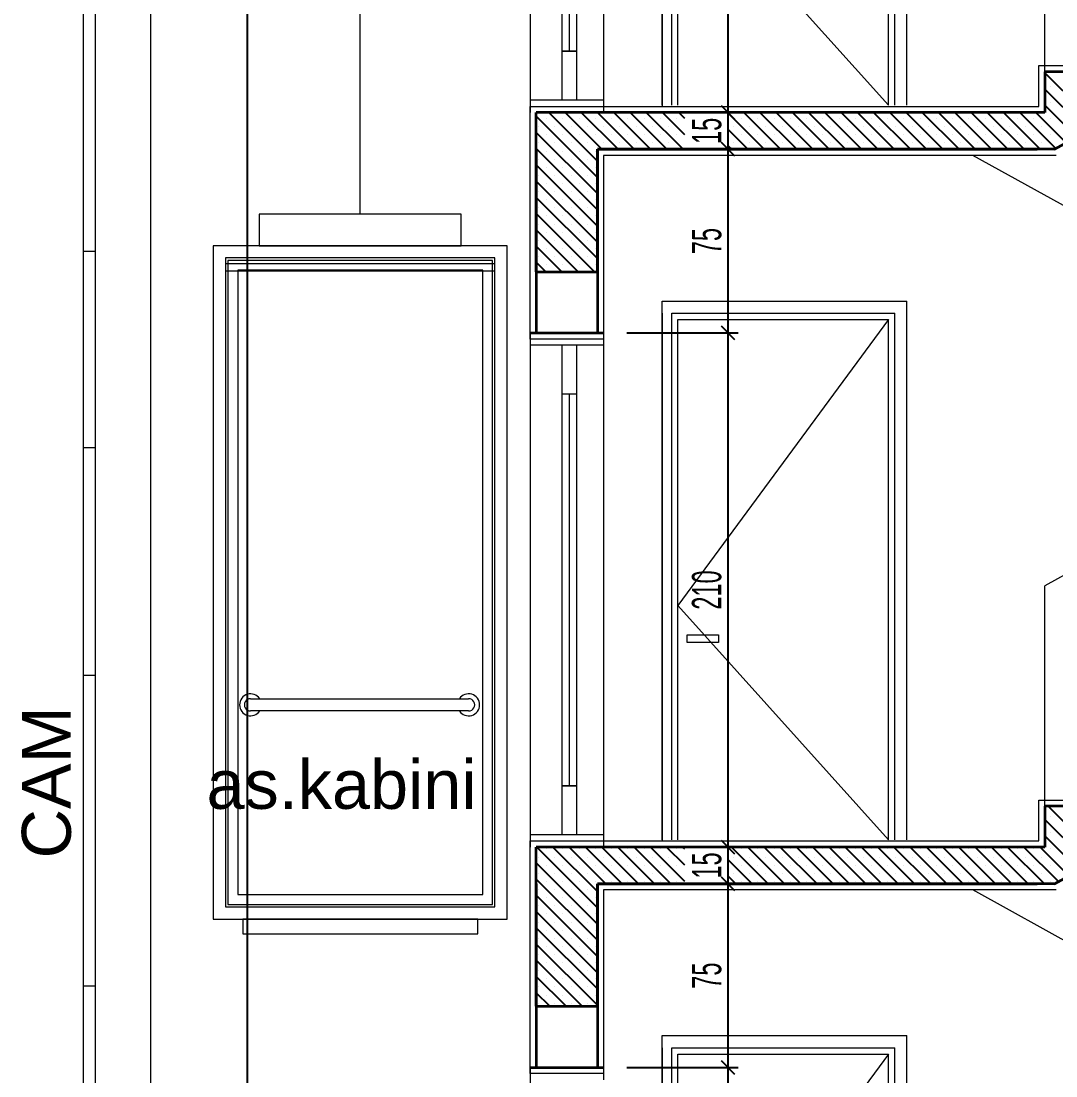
# Model space of a CAD drawing. Header units: inches. Extents: x -7543 to -822, y 102837 to 190349.
# Drawn here: x -828.8726 to -828.7881, y 102837.2252 to 102837.3114 of the extents above; entities that cross this region are included whole.
import ezdxf

# ---------------------------------------------------------------- set-up
doc = ezdxf.new("R2010")
doc.units = ezdxf.units.IN
doc.header["$MEASUREMENT"] = 0
doc.linetypes.add('ACAD_ISO03W100', pattern=[30, 12, -18])
doc.layers.get('0').update_dxf_attribs({"lineweight": 25})
for name, color, linetype, lineweight, true_color in [('BALKON', 7, 'Continuous', 20, 0xffaaa9), ('DUVAR', 7, 'Continuous', 35, 0xfc4642), ('KAPI', 7, 'Continuous', 18, 0xffb360), ('PENCERE', 7, 'Continuous', 18, 0xffb360)]:
    doc.layers.add(name, color=color, linetype=linetype, lineweight=lineweight, true_color=true_color)
for name, color, linetype, lineweight in [('ICOL', 55, 'Continuous', 25), ('İZ DÜŞÜM', 253, 'Continuous', 20), ('SIVA', 150, 'Continuous', 15), ('TARAMA', 8, 'Continuous', 25), ('YAZI', 7, 'Continuous', 25)]:
    doc.layers.add(name, color=color, linetype=linetype, lineweight=lineweight)
doc.styles.add('OLCU', font='tromand.shx', dxfattribs={"width": 0.6, "height": 12})
doc.styles.add('TURKCE', font='arial.ttf')

# ---------------------------------------------------------------- blocks, each defined once
blk = doc.blocks.new('_Oblique')
at = {"color": 0, "linetype": 'ByBlock', "lineweight": -2}
blk.add_line((-0.5, -0.5), (0.5, 0.5), dxfattribs=at)

msp = doc.modelspace()

# ---------------------------------------------------------------- linework, layer by layer
at = {"layer": 'BALKON'}
for p, q in [((-828.8448859163409, 102837.2955761198, -9.373211704063586e-08), (-828.8448818205266, 102837.3908521679, 3.14968266813423e-09)), ((-828.7889838036645, 102837.3072167315), (-828.7889838036645, 102837.3252167315)), ((-828.7889838036645, 102837.3038847315), (-828.7889838036645, 102837.3207408805)), ((-828.7602583111685, 102837.281168955), (-828.7948605497651, 102837.3003847315)), ((-828.7602583111685, 102837.281168955), (-828.7948605497651, 102837.3003847315)), ((-828.8366356920206, 102837.2955761198, -9.373211704063586e-08), (-828.8531361406613, 102837.2955761198, -9.373211704063586e-08)), ((-828.8531361406613, 102837.2955761198, -9.373211704063586e-08), (-828.8531361406613, 102837.2930052654, -9.373211704063586e-08)), ((-828.8366356920206, 102837.2930052654, -9.373211704063586e-08), (-828.8366356920206, 102837.2955761198, -9.373211704063586e-08)), ((-828.832885916341, 102837.2930052654, -9.373211704063586e-08), (-828.856885916341, 102837.2930052654, -9.373211704063586e-08)), ((-828.856885916341, 102837.2930052654, -9.373211704063586e-08), (-828.856885916341, 102837.2380052653, -9.373211704063586e-08)), ((-828.8531361406613, 102837.2930052654, -9.373211704063586e-08), (-828.8366356920206, 102837.2930052654, -9.373211704063586e-08)), ((-828.832885916341, 102837.2380052653, -9.373211704063586e-08), (-828.832885916341, 102837.2930052654, -9.373211704063586e-08)), ((-828.8338859163409, 102837.2920052653, -9.373211704063586e-08), (-828.855885916341, 102837.2920052653, -9.373211704063586e-08)), ((-828.855885916341, 102837.2920052653, -9.373211704063586e-08), (-828.855885916341, 102837.2390052653, -9.373211704063586e-08)), ((-828.8338859163409, 102837.2390052653, -9.373211704063586e-08), (-828.8338859163409, 102837.2920052653, -9.373211704063586e-08)), ((-828.7409838036644, 102837.2918727315), (-828.7889838036645, 102837.2652167315)), ((-828.8338859163409, 102837.291530261, -9.373211704063586e-08), (-828.855885916341, 102837.291530261, -9.373211704063586e-08)), ((-828.855885916341, 102837.291530261, -9.373211704063586e-08), (-828.855885916341, 102837.2909665184, -9.373211704063586e-08)), ((-828.834085916341, 102837.2918052654, -9.373211704063586e-08), (-828.855685916341, 102837.2918052654, -9.373211704063586e-08)), ((-828.855685916341, 102837.2918052654, -9.373211704063586e-08), (-828.855685916341, 102837.2392052653, -9.373211704063586e-08)), ((-828.834885916341, 102837.2910052653, -9.373211704063586e-08), (-828.854885916341, 102837.2910052653, -9.373211704063586e-08)), ((-828.854885916341, 102837.2910052653, -9.373211704063586e-08), (-828.854885916341, 102837.2400052653, -9.373211704063586e-08)), ((-828.834885916341, 102837.2400052653, -9.373211704063586e-08), (-828.834885916341, 102837.2910052653, -9.373211704063586e-08)), ((-828.834085916341, 102837.2392052653, -9.373211704063586e-08), (-828.834085916341, 102837.2918052654, -9.373211704063586e-08)), ((-828.8338859163409, 102837.2909665184, -9.373211704063586e-08), (-828.8338859163409, 102837.291530261, -9.373211704063586e-08)), ((-828.855885916341, 102837.2909665184, -9.373211704063586e-08), (-828.8338859163409, 102837.2909665184, -9.373211704063586e-08)), ((-828.7889838036645, 102837.2472167315), (-828.7889838036645, 102837.2652167315)), ((-828.7889838036645, 102837.2438847315), (-828.7889838036645, 102837.2607408805)), ((-828.8538441872727, 102837.2560052653, -9.373211704063586e-08), (-828.8447644177536, 102837.2560052653, -9.373211704063586e-08)), ((-828.8538441872727, 102837.2560052653, -9.373211704063586e-08), (-828.8360394437643, 102837.2560052653, -9.373211704063586e-08)), ((-828.8360394437643, 102837.2550052654, -9.373211704063586e-08), (-828.8538441872716, 102837.2550052654, -9.373211704063586e-08)), ((-828.7602583111685, 102837.221168955), (-828.7948605497651, 102837.2403847315)), ((-828.7602583111685, 102837.221168955), (-828.7948605497651, 102837.2403847315)), ((-828.854885916341, 102837.2400052653, -9.373211704063586e-08), (-828.834885916341, 102837.2400052653, -9.373211704063586e-08)), ((-828.855885916341, 102837.2390052653, -9.373211704063586e-08), (-828.8338859163409, 102837.2390052653, -9.373211704063586e-08)), ((-828.855685916341, 102837.2392052653, -9.373211704063586e-08), (-828.834085916341, 102837.2392052653, -9.373211704063586e-08)), ((-828.856885916341, 102837.2380052653, -9.373211704063586e-08), (-828.832885916341, 102837.2380052653, -9.373211704063586e-08)), ((-828.8352899189068, 102837.2380052653, -9.373211704063586e-08), (-828.8544819137752, 102837.2380052653, -9.373211704063586e-08)), ((-828.8544819137752, 102837.2380052653, -9.373211704063586e-08), (-828.8544819137752, 102837.2367960816, -9.373211704063586e-08)), ((-828.8352899189068, 102837.2367960816, -9.373211704063586e-08), (-828.8352899189068, 102837.2380052653, -9.373211704063586e-08)), ((-828.8544819137752, 102837.2367960816, -9.373211704063586e-08), (-828.8352899189068, 102837.2367960816, -9.373211704063586e-08))]:
    msp.add_line(p, q, dxfattribs=at)
for centre, radius, start, end in [((-828.8538441872721, 102837.2555052653, -9.373211704063586e-08), 0.0009000000000000002, 33.74898854129114, 326.2510114587088), ((-828.8538441872721, 102837.2555052653, -9.373211704063586e-08), 0.0005, 90, 270.000000058624), ((-828.8360394437643, 102837.2555052653, -9.373211704063586e-08), 0.0009000000000000002, 213.7489885412912, 146.2510114587089), ((-828.8360394437643, 102837.2555052653, -9.373211704063586e-08), 0.0005, 269.999999941376, 90)]:
    msp.add_arc(centre, radius, start, end, dxfattribs=at)
at = {"layer": 'DUVAR'}
for p, q in [((-828.7882066974198, 102837.3008847315), (-828.7342066974198, 102837.3308727315)), ((-828.7829838036645, 102837.3072167315), (-828.7889838036645, 102837.3072167315)), ((-828.7889838036645, 102837.3072167315), (-828.7889838036645, 102837.3038847315)), ((-828.7889838036645, 102837.3038847315), (-828.8305175401802, 102837.3038847315)), ((-828.7889838036645, 102837.3038847315), (-828.8305175401802, 102837.3038847315)), ((-828.7889838036645, 102837.3038847315), (-828.8305175401802, 102837.3038847315)), ((-828.8305175401802, 102837.2908847315), (-828.8305175401802, 102837.3038847315)), ((-828.8305175401802, 102837.3008847315), (-828.8305175401802, 102837.2908847315)), ((-828.82551754018, 102837.3008847315), (-828.7896175401801, 102837.3008847315)), ((-828.7882066974198, 102837.3008847315), (-828.82551754018, 102837.3008847315)), ((-828.82551754018, 102837.3008847315), (-828.7896175401801, 102837.3008847315)), ((-828.7882066974198, 102837.3008847315), (-828.82551754018, 102837.3008847315)), ((-828.82551754018, 102837.3008847315), (-828.7896175401801, 102837.3008847315)), ((-828.7882066974198, 102837.3008847315), (-828.82551754018, 102837.3008847315)), ((-828.82551754018, 102837.2908847315), (-828.8255175401802, 102837.3008847315)), ((-828.82551754018, 102837.3008847315), (-828.82551754018, 102837.2932847315)), ((-828.82551754018, 102837.3008847315), (-828.82551754018, 102837.2908847315)), ((-828.8305175401802, 102837.2908847315), (-828.8265175401801, 102837.2908847315)), ((-828.8305175401802, 102837.2908847315), (-828.8305175401802, 102837.2858847315)), ((-828.8265175401801, 102837.2908847315), (-828.82551754018, 102837.2908847315)), ((-828.82551754018, 102837.2908847315), (-828.82551754018, 102837.2858847315)), ((-828.8310175401801, 102837.2858847315), (-828.8250175401802, 102837.2858847315)), ((-828.8305175401802, 102837.2858847315), (-828.82551754018, 102837.2858847315)), ((-828.7882066974198, 102837.2408847315), (-828.7342066974198, 102837.2708727315)), ((-828.7829838036645, 102837.2472167315), (-828.7889838036645, 102837.2472167315)), ((-828.7889838036645, 102837.2472167315), (-828.7889838036645, 102837.2438847315)), ((-828.7889838036645, 102837.2438847315), (-828.8305175401802, 102837.2438847315)), ((-828.7889838036645, 102837.2438847315), (-828.8305175401802, 102837.2438847315)), ((-828.7889838036645, 102837.2438847315), (-828.8305175401802, 102837.2438847315)), ((-828.7889838036645, 102837.2438847315), (-828.8305175401802, 102837.2438847315)), ((-828.8305175401802, 102837.2308847315), (-828.8305175401802, 102837.2438847315)), ((-828.8305175401802, 102837.2408847315), (-828.8305175401802, 102837.2308847315)), ((-828.82551754018, 102837.2408847315), (-828.7896175401801, 102837.2408847315)), ((-828.7882066974198, 102837.2408847315), (-828.82551754018, 102837.2408847315)), ((-828.82551754018, 102837.2408847315), (-828.7896175401801, 102837.2408847315)), ((-828.7882066974198, 102837.2408847315), (-828.82551754018, 102837.2408847315)), ((-828.82551754018, 102837.2408847315), (-828.7896175401801, 102837.2408847315)), ((-828.7882066974198, 102837.2408847315), (-828.82551754018, 102837.2408847315)), ((-828.82551754018, 102837.2408847315), (-828.7896175401801, 102837.2408847315)), ((-828.7882066974198, 102837.2408847315), (-828.82551754018, 102837.2408847315)), ((-828.82551754018, 102837.2308847315), (-828.82551754018, 102837.2408847315)), ((-828.82551754018, 102837.2408847315), (-828.82551754018, 102837.2332847315)), ((-828.82551754018, 102837.2408847315), (-828.82551754018, 102837.2308847315)), ((-828.8305175401802, 102837.2308847315), (-828.8265175401801, 102837.2308847315)), ((-828.8305175401802, 102837.2308847315), (-828.8305175401802, 102837.2258847315)), ((-828.8265175401801, 102837.2308847315), (-828.82551754018, 102837.2308847315)), ((-828.82551754018, 102837.2308847315), (-828.82551754018, 102837.2258847315)), ((-828.8310175401801, 102837.2258847315), (-828.8250175401802, 102837.2258847315)), ((-828.8305175401802, 102837.2258847315), (-828.82551754018, 102837.2258847315))]:
    msp.add_line(p, q, dxfattribs=at)
at = {"layer": 'ICOL'}
for p, q in [((-828.8541199206286, 102837.3638847315), (-828.8541199206286, 102836.7978847315)), ((-828.8148642980011, 102837.3458847315), (-828.8148642980011, 102837.3038847315)), ((-828.8148642980011, 102837.3038847315), (-828.8148642980011, 102837.3008847315)), ((-828.8148642980011, 102837.3008847315), (-828.8148642980011, 102837.2858847315)), ((-828.8148642980011, 102837.2858847315), (-828.8148642980011, 102837.2438847315)), ((-828.8148642980011, 102837.2438847315), (-828.8148642980011, 102837.2408847315)), ((-828.8148642980011, 102837.2408847315), (-828.8148642980011, 102837.2258847315)), ((-828.8148642980011, 102837.2258847315), (-828.8148642980011, 102837.1838847315))]:
    msp.add_line(p, q, dxfattribs=at)
at = {"layer": 'ICOL', "color": 53}
for p, q in [((-828.8165950891198, 102837.3038847315), (-828.8140242980012, 102837.3038847315)), ((-828.8165950891198, 102837.3038847315), (-828.8140242980012, 102837.3038847315)), ((-828.8171944619859, 102837.3008847315), (-828.8140242980012, 102837.3008847315)), ((-828.8171944619859, 102837.3008847315), (-828.8140242980012, 102837.3008847315)), ((-828.8231175401801, 102837.2858847315), (-828.8140242980012, 102837.2858847315)), ((-828.8231175401801, 102837.2858847315), (-828.8140242980012, 102837.2858847315)), ((-828.8216510290067, 102837.2438847315), (-828.8140242980012, 102837.2438847315)), ((-828.8216510290067, 102837.2438847315), (-828.8140242980012, 102837.2438847315)), ((-828.8214714848908, 102837.2408847315), (-828.8140242980012, 102837.2408847315)), ((-828.8214714848908, 102837.2408847315), (-828.8140242980012, 102837.2408847315)), ((-828.8231175401801, 102837.2258847315), (-828.8140242980012, 102837.2258847315)), ((-828.8231175401801, 102837.2258847315), (-828.8140242980012, 102837.2258847315))]:
    msp.add_line(p, q, dxfattribs=at)
at = {"layer": 'İZ DÜŞÜM'}
msp.add_line((-828.8620175401801, 102837.3632847315), (-828.8620175401801, 102836.7983847315), dxfattribs=at)
at = {"layer": 'KAPI'}
for p, q in [((-828.8202487500008, 102837.3044847315), (-828.8202487500008, 102837.3484847315)), ((-828.8202487500008, 102837.3044847315), (-828.8202487500008, 102837.3484847315)), ((-828.8002487500008, 102837.3044847315), (-828.8002487500007, 102837.3484847315)), ((-828.8202487500008, 102837.3474847315), (-828.8202487500008, 102837.3043847315)), ((-828.8202487500008, 102837.3474847315), (-828.8202487500008, 102837.3043847315)), ((-828.8194487500008, 102837.3044847315), (-828.8194487500008, 102837.3474847315)), ((-828.8012487500008, 102837.3044847315), (-828.8012487500008, 102837.3474847315)), ((-828.8189487500008, 102837.3044847315), (-828.8189487500008, 102837.3469847315)), ((-828.8017487500008, 102837.3044847315), (-828.8017487500008, 102837.3469847315)), ((-828.8310175401801, 102837.3458847315), (-828.8310175401801, 102837.3048847315)), ((-828.8284175401801, 102837.3448847315), (-828.8284175401801, 102837.3048847315)), ((-828.8272175401801, 102837.3448847315), (-828.8272175401801, 102837.3048847315)), ((-828.8250175401802, 102837.3448847315), (-828.8250175401802, 102837.3048847315)), ((-828.8278175401801, 102837.3408847315), (-828.8278175401801, 102837.3088847315)), ((-828.8272175401801, 102837.3088847315), (-828.8284175401801, 102837.3088847315)), ((-828.8284175401801, 102837.3088847315), (-828.8272175401801, 102837.3088847315)), ((-828.82501754018, 102837.3048847315), (-828.8310175401801, 102837.3048847315)), ((-828.8310175401801, 102837.3048847315), (-828.8310175401801, 102837.3038847315)), ((-828.82501754018, 102837.3048847315), (-828.82501754018, 102837.3038847315)), ((-828.8202487500008, 102837.2444847315), (-828.8202487500008, 102837.2884847315)), ((-828.8202487500008, 102837.2884847315), (-828.8002487500007, 102837.2884847315)), ((-828.8202487500008, 102837.2444847315), (-828.8202487500008, 102837.2884847315)), ((-828.8002487500008, 102837.2444847315), (-828.8002487500007, 102837.2884847315)), ((-828.8202487500008, 102837.2874847315), (-828.8202487500008, 102837.2443847315)), ((-828.8202487500008, 102837.2874847315), (-828.8202487500008, 102837.2443847315)), ((-828.8194487500008, 102837.2444847315), (-828.8194487500008, 102837.2874847315)), ((-828.8194487500008, 102837.2874847315), (-828.8012487500008, 102837.2874847315)), ((-828.8189487500008, 102837.2444847315), (-828.8189487500008, 102837.2869847315)), ((-828.8189487500008, 102837.2869847315), (-828.8017487500008, 102837.2869847315)), ((-828.8017487500008, 102837.2444847315), (-828.8017487500008, 102837.2869847315)), ((-828.8012487500008, 102837.2444847315), (-828.8012487500008, 102837.2874847315)), ((-828.8310175401801, 102837.2858847315), (-828.8310175401801, 102837.2448847315)), ((-828.8250175401802, 102837.2858847315), (-828.8250175401802, 102837.2848847315)), ((-828.82501754018, 102837.2848847315), (-828.8310175401801, 102837.2848847315)), ((-828.8284175401801, 102837.2848847315), (-828.8284175401801, 102837.2448847315)), ((-828.8272175401801, 102837.2848847315), (-828.8272175401801, 102837.2448847315)), ((-828.8250175401802, 102837.2848847315), (-828.8250175401802, 102837.2448847315)), ((-828.8272175401801, 102837.2808847315), (-828.8284175401801, 102837.2808847315)), ((-828.8278175401801, 102837.2808847315), (-828.8278175401801, 102837.2488847315)), ((-828.8272175401801, 102837.2488847315), (-828.8284175401801, 102837.2488847315)), ((-828.8284175401801, 102837.2488847315), (-828.8272175401801, 102837.2488847315)), ((-828.82501754018, 102837.2448847315), (-828.8310175401801, 102837.2448847315)), ((-828.8310175401801, 102837.2448847315), (-828.8310175401801, 102837.2438847315)), ((-828.82501754018, 102837.2448847315), (-828.82501754018, 102837.2438847315)), ((-828.8202487500008, 102837.1844847315), (-828.8202487500008, 102837.2284847315)), ((-828.8202487500008, 102837.2284847315), (-828.8002487500007, 102837.2284847315)), ((-828.8202487500008, 102837.1844847315), (-828.8202487500008, 102837.2284847315)), ((-828.8002487500008, 102837.1844847315), (-828.8002487500007, 102837.2284847315)), ((-828.8202487500008, 102837.2274847315), (-828.8202487500008, 102837.1843847315)), ((-828.8202487500008, 102837.2274847315), (-828.8202487500008, 102837.1843847315)), ((-828.8194487500008, 102837.1844847315), (-828.8194487500008, 102837.2274847315)), ((-828.8194487500008, 102837.2274847315), (-828.8012487500008, 102837.2274847315)), ((-828.8012487500008, 102837.1844847315), (-828.8012487500008, 102837.2274847315)), ((-828.8189487500008, 102837.1844847315), (-828.8189487500008, 102837.2269847315)), ((-828.8189487500008, 102837.2269847315), (-828.8017487500008, 102837.2269847315)), ((-828.8017487500008, 102837.1844847315), (-828.8017487500008, 102837.2269847315)), ((-828.8310175401801, 102837.2258847315), (-828.8310175401801, 102837.1848847315)), ((-828.8250175401802, 102837.2258847315), (-828.8250175401802, 102837.2248847315))]:
    msp.add_line(p, q, dxfattribs=at)
at = {"layer": 'KAPI', "linetype": 'ACAD_ISO03W100'}
for p, q in [((-828.8189487500008, 102837.3236104195), (-828.8017487500008, 102837.3044847315)), ((-828.8017487500008, 102837.2869847315), (-828.8189487500008, 102837.2636104195)), ((-828.8189487500008, 102837.2636104195), (-828.8017487500008, 102837.2444847315)), ((-828.8017487500008, 102837.2269847315), (-828.8189487500008, 102837.2036104195))]:
    msp.add_line(p, q, dxfattribs=at)
at = {"layer": 'KAPI'}
msp.add_lwpolyline([(-828.818194910138, 102837.2612307709), (-828.8156468692185, 102837.2612307709), (-828.8156468692185, 102837.2605941986), (-828.818194910138, 102837.2605941986)], close=True, dxfattribs=at)
at = {"layer": 'PENCERE'}
for p, q in [((-828.8675175401801, 102837.3638847315), (-828.8675175401801, 102837.3008847315)), ((-828.8665175401801, 102837.3638847315), (-828.8665175401801, 102837.3008847315)), ((-828.8675175401801, 102837.3072847315), (-828.8675175401801, 102837.2408847315)), ((-828.8665175401801, 102837.3072847315), (-828.8665175401801, 102837.2408847315)), ((-828.8675175401801, 102837.2925647636), (-828.8665175401801, 102837.2925647636)), ((-828.8675175401801, 102837.2765299874), (-828.8665175401801, 102837.2765299874)), ((-828.8675175401801, 102837.2579375552), (-828.8665175401801, 102837.2579375552)), ((-828.8675175401801, 102837.2472847315), (-828.8675175401801, 102837.1808847315)), ((-828.8665175401801, 102837.2472847315), (-828.8665175401801, 102837.1808847315)), ((-828.8675175401801, 102837.2325647636), (-828.8665175401801, 102837.2325647636)), ((-828.8675175401801, 102837.2325647636), (-828.8665175401801, 102837.2325647636))]:
    msp.add_line(p, q, dxfattribs=at)
at = {"layer": 'SIVA'}
for p, q in [((-828.7894838036644, 102837.3043847315), (-828.7894838036644, 102837.3077167315)), ((-828.7894838036644, 102837.3077167315), (-828.7834838036645, 102837.3077167315)), ((-828.8310175401801, 102837.2908847315), (-828.8310175401801, 102837.3043847315)), ((-828.8310175401801, 102837.3043847315), (-828.7894838036644, 102837.3043847315)), ((-828.82551754018, 102837.3038847315), (-828.8250175401802, 102837.3038847315)), ((-828.7880771797124, 102837.3003847315), (-828.8250175401802, 102837.3003847315)), ((-828.8250175401802, 102837.3003847315), (-828.8250175401802, 102837.2908847315)), ((-828.8310175401801, 102837.2853847315), (-828.8310175401801, 102837.2908847315)), ((-828.8250175401802, 102837.2908847315), (-828.8250175401802, 102837.2853847315)), ((-828.8250175401802, 102837.2853847315), (-828.8310175401801, 102837.2853847315)), ((-828.7894838036644, 102837.2443847315), (-828.7894838036644, 102837.2477167315)), ((-828.7894838036644, 102837.2477167315), (-828.7834838036645, 102837.2477167315)), ((-828.8310175401801, 102837.2308847315), (-828.8310175401801, 102837.2443847315)), ((-828.8310175401801, 102837.2443847315), (-828.7894838036644, 102837.2443847315)), ((-828.82551754018, 102837.2438847315), (-828.8250175401802, 102837.2438847315)), ((-828.7880771797124, 102837.2403847315), (-828.8250175401802, 102837.2403847315)), ((-828.8250175401802, 102837.2403847315), (-828.8250175401802, 102837.2308847315)), ((-828.8310175401801, 102837.2253847315), (-828.8310175401801, 102837.2308847315)), ((-828.8250175401802, 102837.2308847315), (-828.8250175401802, 102837.2253847315)), ((-828.8250175401802, 102837.2253847315), (-828.8310175401801, 102837.2253847315))]:
    msp.add_line(p, q, dxfattribs=at)
at = {"layer": 'TARAMA'}
for p, q in [((-828.7846902651833, 102837.3028375235), (-828.7889838036645, 102837.307131062)), ((-828.7855427031695, 102837.3023641363), (-828.7889838036645, 102837.3058052368)), ((-828.7885603357519, 102837.3060446815), (-828.7885603357519, 102837.3060446815)), ((-828.7863951411559, 102837.301890749), (-828.7889838036645, 102837.3044794115)), ((-828.7885603357519, 102837.3047188562), (-828.7885603357519, 102837.3047188562)), ((-828.82551754018, 102837.2985867412), (-828.8305175401802, 102837.3035867412)), ((-828.8296609174083, 102837.303393031), (-828.8296609174083, 102837.303393031)), ((-828.82551754018, 102837.2999125664), (-828.8294897052338, 102837.3038847315)), ((-828.8283350921936, 102837.303393031), (-828.8283350921936, 102837.303393031)), ((-828.8251638800191, 102837.3008847315), (-828.8281638800191, 102837.3038847315)), ((-828.827009266979, 102837.303393031), (-828.827009266979, 102837.303393031)), ((-828.8238380548044, 102837.3008847315), (-828.8268380548044, 102837.3038847315)), ((-828.8256834417642, 102837.303393031), (-828.8256834417642, 102837.303393031)), ((-828.8225122295896, 102837.3008847315), (-828.8255122295897, 102837.3038847315)), ((-828.8243576165495, 102837.303393031), (-828.8243576165495, 102837.303393031)), ((-828.8211864043749, 102837.3008847315), (-828.8241864043749, 102837.3038847315)), ((-828.8230317913348, 102837.303393031), (-828.8230317913348, 102837.303393031)), ((-828.8198605791601, 102837.3008847315), (-828.8228605791602, 102837.3038847315)), ((-828.82170596612, 102837.303393031), (-828.82170596612, 102837.303393031)), ((-828.8185347539454, 102837.3008847315), (-828.8215347539455, 102837.3038847315)), ((-828.8203801409053, 102837.303393031), (-828.8203801409053, 102837.303393031)), ((-828.8183922980012, 102837.3020681007), (-828.8202089287307, 102837.3038847315)), ((-828.8190543156906, 102837.303393031), (-828.8190543156906, 102837.303393031)), ((-828.8183922980012, 102837.3033939259), (-828.818883103516, 102837.3038847315)), ((-828.8119056278719, 102837.3008847315), (-828.8147922980012, 102837.3037714016)), ((-828.8137510148317, 102837.303393031), (-828.8137510148317, 102837.303393031)), ((-828.8105798026571, 102837.3008847315), (-828.8135798026572, 102837.3038847315)), ((-828.812425189617, 102837.303393031), (-828.812425189617, 102837.303393031)), ((-828.8092539774424, 102837.3008847315), (-828.8122539774424, 102837.3038847315)), ((-828.8110993644023, 102837.303393031), (-828.8110993644023, 102837.303393031)), ((-828.8079281522276, 102837.3008847315), (-828.8109281522277, 102837.3038847315)), ((-828.8097735391875, 102837.303393031), (-828.8097735391875, 102837.303393031)), ((-828.8066023270129, 102837.3008847315), (-828.809602327013, 102837.3038847315)), ((-828.8084477139728, 102837.303393031), (-828.8084477139728, 102837.303393031)), ((-828.8052765017983, 102837.3008847315), (-828.8082765017982, 102837.3038847315)), ((-828.807121888758, 102837.303393031), (-828.807121888758, 102837.303393031)), ((-828.8039506765836, 102837.3008847315), (-828.8069506765835, 102837.3038847315)), ((-828.8057960635433, 102837.303393031), (-828.8057960635433, 102837.303393031)), ((-828.8026248513688, 102837.3008847315), (-828.8056248513687, 102837.3038847315)), ((-828.8044702383286, 102837.303393031), (-828.8044702383286, 102837.303393031)), ((-828.8012990261541, 102837.3008847315), (-828.804299026154, 102837.3038847315)), ((-828.8031444131138, 102837.303393031), (-828.8031444131138, 102837.303393031)), ((-828.7999732009393, 102837.3008847315), (-828.8029732009393, 102837.3038847315)), ((-828.8018185878991, 102837.303393031), (-828.8018185878991, 102837.303393031)), ((-828.7986473757246, 102837.3008847315), (-828.8016473757245, 102837.3038847315)), ((-828.8004927626844, 102837.303393031), (-828.8004927626844, 102837.303393031)), ((-828.7973215505099, 102837.3008847315), (-828.8003215505098, 102837.3038847315)), ((-828.7991669374697, 102837.303393031), (-828.7991669374697, 102837.303393031)), ((-828.7959957252951, 102837.3008847315), (-828.7989957252952, 102837.3038847315)), ((-828.797841112255, 102837.303393031), (-828.797841112255, 102837.303393031)), ((-828.7946699000804, 102837.3008847315), (-828.7976699000805, 102837.3038847315)), ((-828.7965152870403, 102837.303393031), (-828.7965152870403, 102837.303393031)), ((-828.7933440748657, 102837.3008847315), (-828.7963440748657, 102837.3038847315)), ((-828.7951894618255, 102837.303393031), (-828.7951894618255, 102837.303393031)), ((-828.7920182496509, 102837.3008847315), (-828.795018249651, 102837.3038847315)), ((-828.7938636366108, 102837.303393031), (-828.7938636366108, 102837.303393031)), ((-828.7906924244362, 102837.3008847315), (-828.7936924244362, 102837.3038847315)), ((-828.7925378113961, 102837.303393031), (-828.7925378113961, 102837.303393031)), ((-828.7893665992215, 102837.3008847315), (-828.7923665992215, 102837.3038847315)), ((-828.7912119861813, 102837.303393031), (-828.7912119861813, 102837.303393031)), ((-828.7881000171285, 102837.3009439746), (-828.7910407740068, 102837.3038847315)), ((-828.7898861609666, 102837.303393031), (-828.7898861609666, 102837.303393031)), ((-828.7872475791422, 102837.3014173618), (-828.789714948792, 102837.3038847315)), ((-828.7885603357519, 102837.303393031), (-828.7885603357519, 102837.303393031)), ((-828.82551754018, 102837.297260916), (-828.8305175401802, 102837.302260916)), ((-828.8303238300157, 102837.3027301184), (-828.8303238300157, 102837.3027301184)), ((-828.828998004801, 102837.3027301184), (-828.828998004801, 102837.3027301184)), ((-828.8276721795863, 102837.3027301184), (-828.8276721795863, 102837.3027301184)), ((-828.8263463543716, 102837.3027301184), (-828.8263463543716, 102837.3027301184)), ((-828.8250205291569, 102837.3027301184), (-828.8250205291569, 102837.3027301184)), ((-828.8236947039421, 102837.3027301184), (-828.8236947039421, 102837.3027301184)), ((-828.8223688787274, 102837.3027301184), (-828.8223688787274, 102837.3027301184)), ((-828.8210430535127, 102837.3027301184), (-828.8210430535127, 102837.3027301184)), ((-828.8197172282979, 102837.3027301184), (-828.8197172282979, 102837.3027301184)), ((-828.8132314530866, 102837.3008847315), (-828.8147922980012, 102837.3024455764)), ((-828.8144139274391, 102837.3027301184), (-828.8144139274391, 102837.3027301184)), ((-828.8130881022244, 102837.3027301184), (-828.8130881022244, 102837.3027301184)), ((-828.8117622770096, 102837.3027301184), (-828.8117622770096, 102837.3027301184)), ((-828.8104364517949, 102837.3027301184), (-828.8104364517949, 102837.3027301184)), ((-828.8091106265801, 102837.3027301184), (-828.8091106265801, 102837.3027301184)), ((-828.8077848013654, 102837.3027301184), (-828.8077848013654, 102837.3027301184)), ((-828.8064589761507, 102837.3027301184), (-828.8064589761507, 102837.3027301184)), ((-828.805133150936, 102837.3027301184), (-828.805133150936, 102837.3027301184)), ((-828.8038073257212, 102837.3027301184), (-828.8038073257212, 102837.3027301184)), ((-828.8024815005065, 102837.3027301184), (-828.8024815005065, 102837.3027301184)), ((-828.8011556752917, 102837.3027301184), (-828.8011556752917, 102837.3027301184)), ((-828.799829850077, 102837.3027301184), (-828.799829850077, 102837.3027301184)), ((-828.7985040248624, 102837.3027301184), (-828.7985040248624, 102837.3027301184)), ((-828.7971781996476, 102837.3027301184), (-828.7971781996476, 102837.3027301184)), ((-828.7958523744329, 102837.3027301184), (-828.7958523744329, 102837.3027301184)), ((-828.7945265492182, 102837.3027301184), (-828.7945265492182, 102837.3027301184)), ((-828.7932007240034, 102837.3027301184), (-828.7932007240034, 102837.3027301184)), ((-828.7918748987887, 102837.3027301184), (-828.7918748987887, 102837.3027301184)), ((-828.790549073574, 102837.3027301184), (-828.790549073574, 102837.3027301184)), ((-828.7892232483592, 102837.3027301184), (-828.7892232483592, 102837.3027301184)), ((-828.8303238300157, 102837.3014042932), (-828.8303238300157, 102837.3014042932)), ((-828.8296609174083, 102837.3020672058), (-828.8296609174083, 102837.3020672058)), ((-828.828998004801, 102837.3014042932), (-828.828998004801, 102837.3014042932)), ((-828.8283350921936, 102837.3020672058), (-828.8283350921936, 102837.3020672058)), ((-828.8276721795863, 102837.3014042932), (-828.8276721795863, 102837.3014042932)), ((-828.827009266979, 102837.3020672058), (-828.827009266979, 102837.3020672058)), ((-828.8263463543716, 102837.3014042932), (-828.8263463543716, 102837.3014042932)), ((-828.8256834417642, 102837.3020672058), (-828.8256834417642, 102837.3020672058)), ((-828.8250205291569, 102837.3014042932), (-828.8250205291569, 102837.3014042932)), ((-828.8243576165495, 102837.3020672058), (-828.8243576165495, 102837.3020672058)), ((-828.8236947039421, 102837.3014042932), (-828.8236947039421, 102837.3014042932)), ((-828.8230317913348, 102837.3020672058), (-828.8230317913348, 102837.3020672058)), ((-828.8223688787274, 102837.3014042932), (-828.8223688787274, 102837.3014042932)), ((-828.82170596612, 102837.3020672058), (-828.82170596612, 102837.3020672058)), ((-828.8210430535127, 102837.3014042932), (-828.8210430535127, 102837.3014042932)), ((-828.8203801409053, 102837.3020672058), (-828.8203801409053, 102837.3020672058)), ((-828.8197172282979, 102837.3014042932), (-828.8197172282979, 102837.3014042932)), ((-828.8190543156906, 102837.3020672058), (-828.8190543156906, 102837.3020672058)), ((-828.8144139274391, 102837.3014042932), (-828.8144139274391, 102837.3014042932)), ((-828.8137510148317, 102837.3020672058), (-828.8137510148317, 102837.3020672058)), ((-828.8130881022244, 102837.3014042932), (-828.8130881022244, 102837.3014042932)), ((-828.812425189617, 102837.3020672058), (-828.812425189617, 102837.3020672058)), ((-828.8117622770096, 102837.3014042932), (-828.8117622770096, 102837.3014042932)), ((-828.8110993644023, 102837.3020672058), (-828.8110993644023, 102837.3020672058)), ((-828.8104364517949, 102837.3014042932), (-828.8104364517949, 102837.3014042932)), ((-828.8097735391875, 102837.3020672058), (-828.8097735391875, 102837.3020672058)), ((-828.8091106265801, 102837.3014042932), (-828.8091106265801, 102837.3014042932)), ((-828.8084477139728, 102837.3020672058), (-828.8084477139728, 102837.3020672058)), ((-828.8077848013654, 102837.3014042932), (-828.8077848013654, 102837.3014042932)), ((-828.807121888758, 102837.3020672058), (-828.807121888758, 102837.3020672058)), ((-828.8064589761507, 102837.3014042932), (-828.8064589761507, 102837.3014042932)), ((-828.8057960635433, 102837.3020672058), (-828.8057960635433, 102837.3020672058)), ((-828.805133150936, 102837.3014042932), (-828.805133150936, 102837.3014042932)), ((-828.8044702383286, 102837.3020672058), (-828.8044702383286, 102837.3020672058)), ((-828.8038073257212, 102837.3014042932), (-828.8038073257212, 102837.3014042932)), ((-828.8031444131138, 102837.3020672058), (-828.8031444131138, 102837.3020672058)), ((-828.8024815005065, 102837.3014042932), (-828.8024815005065, 102837.3014042932)), ((-828.8018185878991, 102837.3020672058), (-828.8018185878991, 102837.3020672058)), ((-828.8011556752917, 102837.3014042932), (-828.8011556752917, 102837.3014042932)), ((-828.8004927626844, 102837.3020672058), (-828.8004927626844, 102837.3020672058)), ((-828.799829850077, 102837.3014042932), (-828.799829850077, 102837.3014042932)), ((-828.7991669374696, 102837.3020672058), (-828.7991669374696, 102837.3020672058)), ((-828.7985040248624, 102837.3014042932), (-828.7985040248624, 102837.3014042932)), ((-828.797841112255, 102837.3020672058), (-828.797841112255, 102837.3020672058)), ((-828.7971781996476, 102837.3014042932), (-828.7971781996476, 102837.3014042932)), ((-828.7965152870403, 102837.3020672058), (-828.7965152870403, 102837.3020672058)), ((-828.7958523744329, 102837.3014042932), (-828.7958523744329, 102837.3014042932)), ((-828.7951894618255, 102837.3020672058), (-828.7951894618255, 102837.3020672058)), ((-828.7945265492182, 102837.3014042932), (-828.7945265492182, 102837.3014042932)), ((-828.7938636366108, 102837.3020672058), (-828.7938636366108, 102837.3020672058)), ((-828.7932007240034, 102837.3014042932), (-828.7932007240034, 102837.3014042932)), ((-828.7925378113961, 102837.3020672058), (-828.7925378113961, 102837.3020672058)), ((-828.7918748987887, 102837.3014042932), (-828.7918748987887, 102837.3014042932)), ((-828.7912119861813, 102837.3020672058), (-828.7912119861813, 102837.3020672058)), ((-828.790549073574, 102837.3014042932), (-828.790549073574, 102837.3014042932)), ((-828.7898861609666, 102837.3020672058), (-828.7898861609666, 102837.3020672058)), ((-828.7892232483592, 102837.3014042932), (-828.7892232483592, 102837.3014042932)), ((-828.7885603357519, 102837.3020672058), (-828.7885603357519, 102837.3020672058)), ((-828.82551754018, 102837.2959350908), (-828.8305175401802, 102837.3009350908)), ((-828.8296609174083, 102837.3007413806), (-828.8296609174083, 102837.3007413806)), ((-828.8283350921936, 102837.3007413806), (-828.8283350921936, 102837.3007413806)), ((-828.827009266979, 102837.3007413806), (-828.827009266979, 102837.3007413806)), ((-828.8256834417642, 102837.3007413806), (-828.8256834417642, 102837.3007413806)), ((-828.8145572783013, 102837.3008847315), (-828.8147922980012, 102837.3011197512)), ((-828.8303238300157, 102837.300078468), (-828.8303238300157, 102837.300078468)), ((-828.828998004801, 102837.300078468), (-828.828998004801, 102837.300078468)), ((-828.8276721795863, 102837.300078468), (-828.8276721795863, 102837.300078468)), ((-828.8263463543716, 102837.300078468), (-828.8263463543716, 102837.300078468)), ((-828.82551754018, 102837.2946092655), (-828.8305175401802, 102837.2996092656)), ((-828.8296609174083, 102837.2994155554), (-828.8296609174083, 102837.2994155554)), ((-828.8283350921936, 102837.2994155554), (-828.8283350921936, 102837.2994155554)), ((-828.827009266979, 102837.2994155554), (-828.827009266979, 102837.2994155554)), ((-828.8256834417642, 102837.2994155554), (-828.8256834417642, 102837.2994155554)), ((-828.82551754018, 102837.2932834403), (-828.8305175401802, 102837.2982834403)), ((-828.8303238300157, 102837.2987526428), (-828.8303238300157, 102837.2987526428)), ((-828.8296609174083, 102837.2980897302), (-828.8296609174083, 102837.2980897302)), ((-828.828998004801, 102837.2987526428), (-828.828998004801, 102837.2987526428)), ((-828.8283350921936, 102837.2980897302), (-828.8283350921936, 102837.2980897302)), ((-828.8276721795863, 102837.2987526428), (-828.8276721795863, 102837.2987526428)), ((-828.827009266979, 102837.2980897302), (-828.827009266979, 102837.2980897302)), ((-828.8263463543716, 102837.2987526428), (-828.8263463543716, 102837.2987526428)), ((-828.8256834417642, 102837.2980897302), (-828.8256834417642, 102837.2980897302)), ((-828.8303238300157, 102837.2974268176), (-828.8303238300157, 102837.2974268176)), ((-828.828998004801, 102837.2974268176), (-828.828998004801, 102837.2974268176)), ((-828.8276721795863, 102837.2974268176), (-828.8276721795863, 102837.2974268176)), ((-828.8263463543716, 102837.2974268176), (-828.8263463543716, 102837.2974268176)), ((-828.82551754018, 102837.2919576151), (-828.8305175401802, 102837.2969576151)), ((-828.8296609174083, 102837.296763905), (-828.8296609174083, 102837.296763905)), ((-828.8283350921936, 102837.296763905), (-828.8283350921936, 102837.296763905)), ((-828.827009266979, 102837.296763905), (-828.827009266979, 102837.296763905)), ((-828.8256834417642, 102837.296763905), (-828.8256834417642, 102837.296763905)), ((-828.8257704817369, 102837.2908847315), (-828.8305175401802, 102837.2956317899)), ((-828.8303238300157, 102837.2961009923), (-828.8303238300157, 102837.2961009923)), ((-828.8296609174083, 102837.2954380797), (-828.8296609174083, 102837.2954380797)), ((-828.828998004801, 102837.2961009923), (-828.828998004801, 102837.2961009923)), ((-828.8283350921936, 102837.2954380797), (-828.8283350921936, 102837.2954380797)), ((-828.8276721795863, 102837.2961009923), (-828.8276721795863, 102837.2961009923)), ((-828.827009266979, 102837.2954380797), (-828.827009266979, 102837.2954380797)), ((-828.8263463543716, 102837.2961009923), (-828.8263463543716, 102837.2961009923)), ((-828.8256834417642, 102837.2954380797), (-828.8256834417642, 102837.2954380797)), ((-828.8303238300157, 102837.2947751671), (-828.8303238300157, 102837.2947751671)), ((-828.828998004801, 102837.2947751671), (-828.828998004801, 102837.2947751671)), ((-828.8276721795863, 102837.2947751671), (-828.8276721795863, 102837.2947751671)), ((-828.8263463543716, 102837.2947751671), (-828.8263463543716, 102837.2947751671)), ((-828.8270963069516, 102837.2908847315), (-828.8305175401802, 102837.2943059647)), ((-828.8296609174083, 102837.2941122545), (-828.8296609174083, 102837.2941122545)), ((-828.8283350921936, 102837.2941122545), (-828.8283350921936, 102837.2941122545)), ((-828.827009266979, 102837.2941122545), (-828.827009266979, 102837.2941122545)), ((-828.8256834417642, 102837.2941122545), (-828.8256834417642, 102837.2941122545)), ((-828.8284221321663, 102837.2908847315), (-828.8305175401802, 102837.2929801395)), ((-828.8303238300157, 102837.2934493419), (-828.8303238300157, 102837.2934493419)), ((-828.8296609174083, 102837.2927864293), (-828.8296609174083, 102837.2927864293)), ((-828.828998004801, 102837.2934493419), (-828.828998004801, 102837.2934493419)), ((-828.8283350921936, 102837.2927864293), (-828.8283350921936, 102837.2927864293)), ((-828.8276721795863, 102837.2934493419), (-828.8276721795863, 102837.2934493419)), ((-828.827009266979, 102837.2927864293), (-828.827009266979, 102837.2927864293)), ((-828.8263463543716, 102837.2934493419), (-828.8263463543716, 102837.2934493419)), ((-828.8256834417642, 102837.2927864293), (-828.8256834417642, 102837.2927864293)), ((-828.8303238300157, 102837.2921235167), (-828.8303238300157, 102837.2921235167)), ((-828.828998004801, 102837.2921235167), (-828.828998004801, 102837.2921235167)), ((-828.8276721795863, 102837.2921235167), (-828.8276721795863, 102837.2921235167)), ((-828.8263463543716, 102837.2921235167), (-828.8263463543716, 102837.2921235167)), ((-828.8297479573811, 102837.2908847315), (-828.8305175401802, 102837.2916543143)), ((-828.8296609174083, 102837.2914606041), (-828.8296609174083, 102837.2914606041)), ((-828.8283350921936, 102837.2914606041), (-828.8283350921936, 102837.2914606041)), ((-828.827009266979, 102837.2914606041), (-828.827009266979, 102837.2914606041)), ((-828.8256834417642, 102837.2914606041), (-828.8256834417642, 102837.2914606041)), ((-828.7844730350049, 102837.2429581587), (-828.7887316078105, 102837.2472167315)), ((-828.7885603357519, 102837.2463825468), (-828.7885603357519, 102837.2463825468)), ((-828.7853254729912, 102837.2424847714), (-828.7889838036645, 102837.2461431021)), ((-828.7861779109776, 102837.2420113842), (-828.7889838036645, 102837.2448172769)), ((-828.7885603357519, 102837.2450567216), (-828.7885603357519, 102837.2450567216)), ((-828.82551754018, 102837.2389246065), (-828.8304776651112, 102837.2438847315)), ((-828.8296609174083, 102837.2437308964), (-828.8296609174083, 102837.2437308964)), ((-828.82551754018, 102837.2402504317), (-828.8291518398964, 102837.2438847315)), ((-828.8283350921936, 102837.2437308964), (-828.8283350921936, 102837.2437308964)), ((-828.8248260146818, 102837.2408847315), (-828.8278260146817, 102837.2438847315)), ((-828.827009266979, 102837.2437308964), (-828.827009266979, 102837.2437308964)), ((-828.823500189467, 102837.2408847315), (-828.826500189467, 102837.2438847315)), ((-828.8256834417642, 102837.2437308964), (-828.8256834417642, 102837.2437308964)), ((-828.8221743642523, 102837.2408847315), (-828.8251743642522, 102837.2438847315)), ((-828.8243576165495, 102837.2437308964), (-828.8243576165495, 102837.2437308964)), ((-828.8208485390376, 102837.2408847315), (-828.8238485390375, 102837.2438847315)), ((-828.8230317913348, 102837.2437308964), (-828.8230317913348, 102837.2437308964)), ((-828.8195227138228, 102837.2408847315), (-828.8225227138228, 102837.2438847315)), ((-828.82170596612, 102837.2437308964), (-828.82170596612, 102837.2437308964)), ((-828.8183922980012, 102837.2410801409), (-828.821196888608, 102837.2438847315)), ((-828.8203801409053, 102837.2437308964), (-828.8203801409053, 102837.2437308964)), ((-828.8183922980012, 102837.2424059661), (-828.8198710633934, 102837.2438847315)), ((-828.8190543156906, 102837.2437308964), (-828.8190543156906, 102837.2437308964)), ((-828.8183922980012, 102837.2437317913), (-828.8185452381787, 102837.2438847315)), ((-828.8115677625344, 102837.2408847315), (-828.8145677625345, 102837.2438847315)), ((-828.8137510148317, 102837.2437308964), (-828.8137510148317, 102837.2437308964)), ((-828.8102419373197, 102837.2408847315), (-828.8132419373197, 102837.2438847315)), ((-828.812425189617, 102837.2437308964), (-828.812425189617, 102837.2437308964)), ((-828.808916112105, 102837.2408847315), (-828.811916112105, 102837.2438847315)), ((-828.8110993644023, 102837.2437308964), (-828.8110993644023, 102837.2437308964)), ((-828.8075902868903, 102837.2408847315), (-828.8105902868903, 102837.2438847315)), ((-828.8097735391875, 102837.2437308964), (-828.8097735391875, 102837.2437308964)), ((-828.8062644616756, 102837.2408847315), (-828.8092644616755, 102837.2438847315)), ((-828.8084477139728, 102837.2437308964), (-828.8084477139728, 102837.2437308964)), ((-828.8049386364609, 102837.2408847315), (-828.8079386364609, 102837.2438847315)), ((-828.807121888758, 102837.2437308964), (-828.807121888758, 102837.2437308964)), ((-828.8036128112461, 102837.2408847315), (-828.8066128112462, 102837.2438847315)), ((-828.8057960635433, 102837.2437308964), (-828.8057960635433, 102837.2437308964)), ((-828.8022869860314, 102837.2408847315), (-828.8052869860314, 102837.2438847315)), ((-828.8044702383286, 102837.2437308964), (-828.8044702383286, 102837.2437308964)), ((-828.8009611608167, 102837.2408847315), (-828.8039611608167, 102837.2438847315)), ((-828.8031444131138, 102837.2437308964), (-828.8031444131138, 102837.2437308964)), ((-828.7996353356019, 102837.2408847315), (-828.802635335602, 102837.2438847315)), ((-828.8018185878991, 102837.2437308964), (-828.8018185878991, 102837.2437308964)), ((-828.7983095103872, 102837.2408847315), (-828.8013095103872, 102837.2438847315)), ((-828.8004927626844, 102837.2437308964), (-828.8004927626844, 102837.2437308964)), ((-828.7969836851724, 102837.2408847315), (-828.7999836851725, 102837.2438847315)), ((-828.7991669374696, 102837.2437308964), (-828.7991669374696, 102837.2437308964)), ((-828.7956578599578, 102837.2408847315), (-828.7986578599578, 102837.2438847315)), ((-828.797841112255, 102837.2437308964), (-828.797841112255, 102837.2437308964)), ((-828.7943320347431, 102837.2408847315), (-828.797332034743, 102837.2438847315)), ((-828.7965152870403, 102837.2437308964), (-828.7965152870403, 102837.2437308964)), ((-828.7930062095284, 102837.2408847315), (-828.7960062095283, 102837.2438847315)), ((-828.7951894618255, 102837.2437308964), (-828.7951894618255, 102837.2437308964)), ((-828.7916803843136, 102837.2408847315), (-828.7946803843136, 102837.2438847315)), ((-828.7938636366108, 102837.2437308964), (-828.7938636366108, 102837.2437308964)), ((-828.7903545590989, 102837.2408847315), (-828.7933545590988, 102837.2438847315)), ((-828.7925378113961, 102837.2437308964), (-828.7925378113961, 102837.2437308964)), ((-828.7890287338842, 102837.2408847315), (-828.7920287338841, 102837.2438847315)), ((-828.7912119861813, 102837.2437308964), (-828.7912119861813, 102837.2437308964)), ((-828.7878827869501, 102837.2410646097), (-828.7907029086695, 102837.2438847315)), ((-828.7898861609666, 102837.2437308964), (-828.7898861609666, 102837.2437308964)), ((-828.7870303489639, 102837.241537997), (-828.7893770834547, 102837.2438847315)), ((-828.7885603357519, 102837.2437308964), (-828.7885603357519, 102837.2437308964)), ((-828.8303238300157, 102837.2430679838), (-828.8303238300157, 102837.2430679838)), ((-828.828998004801, 102837.2430679838), (-828.828998004801, 102837.2430679838)), ((-828.8276721795863, 102837.2430679838), (-828.8276721795863, 102837.2430679838)), ((-828.8263463543716, 102837.2430679838), (-828.8263463543716, 102837.2430679838)), ((-828.8250205291569, 102837.2430679838), (-828.8250205291569, 102837.2430679838)), ((-828.8236947039421, 102837.2430679838), (-828.8236947039421, 102837.2430679838)), ((-828.8223688787274, 102837.2430679838), (-828.8223688787274, 102837.2430679838)), ((-828.8210430535127, 102837.2430679838), (-828.8210430535127, 102837.2430679838)), ((-828.8197172282979, 102837.2430679838), (-828.8197172282979, 102837.2430679838)), ((-828.8128935877492, 102837.2408847315), (-828.8147922980012, 102837.2427834417)), ((-828.8144139274391, 102837.2430679838), (-828.8144139274391, 102837.2430679838)), ((-828.8130881022244, 102837.2430679838), (-828.8130881022244, 102837.2430679838)), ((-828.8117622770096, 102837.2430679838), (-828.8117622770096, 102837.2430679838)), ((-828.8104364517949, 102837.2430679838), (-828.8104364517949, 102837.2430679838)), ((-828.8091106265801, 102837.2430679838), (-828.8091106265801, 102837.2430679838)), ((-828.8077848013654, 102837.2430679838), (-828.8077848013654, 102837.2430679838)), ((-828.8064589761507, 102837.2430679838), (-828.8064589761507, 102837.2430679838)), ((-828.805133150936, 102837.2430679838), (-828.805133150936, 102837.2430679838)), ((-828.8038073257212, 102837.2430679838), (-828.8038073257212, 102837.2430679838)), ((-828.8024815005065, 102837.2430679838), (-828.8024815005065, 102837.2430679838)), ((-828.8011556752917, 102837.2430679838), (-828.8011556752917, 102837.2430679838)), ((-828.799829850077, 102837.2430679838), (-828.799829850077, 102837.2430679838)), ((-828.7985040248624, 102837.2430679838), (-828.7985040248624, 102837.2430679838)), ((-828.7971781996476, 102837.2430679838), (-828.7971781996476, 102837.2430679838)), ((-828.7958523744329, 102837.2430679838), (-828.7958523744329, 102837.2430679838)), ((-828.7945265492182, 102837.2430679838), (-828.7945265492182, 102837.2430679838)), ((-828.7932007240034, 102837.2430679838), (-828.7932007240034, 102837.2430679838)), ((-828.7918748987887, 102837.2430679838), (-828.7918748987887, 102837.2430679838)), ((-828.790549073574, 102837.2430679838), (-828.790549073574, 102837.2430679838)), ((-828.7892232483592, 102837.2430679838), (-828.7892232483592, 102837.2430679838)), ((-828.82551754018, 102837.2375987813), (-828.8305175401802, 102837.2425987813)), ((-828.8296609174083, 102837.2424050712), (-828.8296609174083, 102837.2424050712)), ((-828.8283350921936, 102837.2424050712), (-828.8283350921936, 102837.2424050712)), ((-828.827009266979, 102837.2424050712), (-828.827009266979, 102837.2424050712)), ((-828.8256834417642, 102837.2424050712), (-828.8256834417642, 102837.2424050712)), ((-828.8243576165495, 102837.2424050712), (-828.8243576165495, 102837.2424050712)), ((-828.8230317913348, 102837.2424050712), (-828.8230317913348, 102837.2424050712)), ((-828.82170596612, 102837.2424050712), (-828.82170596612, 102837.2424050712)), ((-828.8203801409053, 102837.2424050712), (-828.8203801409053, 102837.2424050712)), ((-828.8190543156906, 102837.2424050712), (-828.8190543156906, 102837.2424050712)), ((-828.8137510148317, 102837.2424050712), (-828.8137510148317, 102837.2424050712)), ((-828.812425189617, 102837.2424050712), (-828.812425189617, 102837.2424050712)), ((-828.8110993644023, 102837.2424050712), (-828.8110993644023, 102837.2424050712)), ((-828.8097735391875, 102837.2424050712), (-828.8097735391875, 102837.2424050712)), ((-828.8084477139728, 102837.2424050712), (-828.8084477139728, 102837.2424050712)), ((-828.807121888758, 102837.2424050712), (-828.807121888758, 102837.2424050712)), ((-828.8057960635433, 102837.2424050712), (-828.8057960635433, 102837.2424050712)), ((-828.8044702383286, 102837.2424050712), (-828.8044702383286, 102837.2424050712)), ((-828.8031444131138, 102837.2424050712), (-828.8031444131138, 102837.2424050712)), ((-828.8018185878991, 102837.2424050712), (-828.8018185878991, 102837.2424050712)), ((-828.8004927626844, 102837.2424050712), (-828.8004927626844, 102837.2424050712)), ((-828.7991669374696, 102837.2424050712), (-828.7991669374696, 102837.2424050712)), ((-828.797841112255, 102837.2424050712), (-828.797841112255, 102837.2424050712)), ((-828.7965152870403, 102837.2424050712), (-828.7965152870403, 102837.2424050712)), ((-828.7951894618255, 102837.2424050712), (-828.7951894618255, 102837.2424050712)), ((-828.7938636366108, 102837.2424050712), (-828.7938636366108, 102837.2424050712)), ((-828.7925378113961, 102837.2424050712), (-828.7925378113961, 102837.2424050712)), ((-828.7912119861813, 102837.2424050712), (-828.7912119861813, 102837.2424050712)), ((-828.7898861609666, 102837.2424050712), (-828.7898861609666, 102837.2424050712)), ((-828.7885603357519, 102837.2424050712), (-828.7885603357519, 102837.2424050712)), ((-828.82551754018, 102837.2362729561), (-828.8305175401802, 102837.2412729561)), ((-828.8303238300157, 102837.2417421585), (-828.8303238300157, 102837.2417421585)), ((-828.8296609174083, 102837.2410792459), (-828.8296609174083, 102837.2410792459)), ((-828.828998004801, 102837.2417421585), (-828.828998004801, 102837.2417421585)), ((-828.8283350921936, 102837.2410792459), (-828.8283350921936, 102837.2410792459)), ((-828.8276721795863, 102837.2417421585), (-828.8276721795863, 102837.2417421585)), ((-828.827009266979, 102837.2410792459), (-828.827009266979, 102837.2410792459)), ((-828.8263463543716, 102837.2417421585), (-828.8263463543716, 102837.2417421585)), ((-828.8256834417642, 102837.2410792459), (-828.8256834417642, 102837.2410792459)), ((-828.8250205291569, 102837.2417421585), (-828.8250205291569, 102837.2417421585)), ((-828.8243576165495, 102837.2410792459), (-828.8243576165495, 102837.2410792459)), ((-828.8236947039421, 102837.2417421585), (-828.8236947039421, 102837.2417421585)), ((-828.8230317913348, 102837.2410792459), (-828.8230317913348, 102837.2410792459)), ((-828.8223688787274, 102837.2417421585), (-828.8223688787274, 102837.2417421585)), ((-828.82170596612, 102837.2410792459), (-828.82170596612, 102837.2410792459)), ((-828.8210430535127, 102837.2417421585), (-828.8210430535127, 102837.2417421585)), ((-828.8203801409053, 102837.2410792459), (-828.8203801409053, 102837.2410792459)), ((-828.8197172282979, 102837.2417421585), (-828.8197172282979, 102837.2417421585)), ((-828.8190543156906, 102837.2410792459), (-828.8190543156906, 102837.2410792459)), ((-828.8142194129639, 102837.2408847315), (-828.8147922980012, 102837.2414576165)), ((-828.8144139274391, 102837.2417421585), (-828.8144139274391, 102837.2417421585)), ((-828.8137510148317, 102837.2410792459), (-828.8137510148317, 102837.2410792459)), ((-828.8130881022244, 102837.2417421585), (-828.8130881022244, 102837.2417421585)), ((-828.812425189617, 102837.2410792459), (-828.812425189617, 102837.2410792459)), ((-828.8117622770096, 102837.2417421585), (-828.8117622770096, 102837.2417421585)), ((-828.8110993644023, 102837.2410792459), (-828.8110993644023, 102837.2410792459)), ((-828.8104364517949, 102837.2417421585), (-828.8104364517949, 102837.2417421585)), ((-828.8097735391875, 102837.2410792459), (-828.8097735391875, 102837.2410792459)), ((-828.8091106265801, 102837.2417421585), (-828.8091106265801, 102837.2417421585)), ((-828.8084477139728, 102837.2410792459), (-828.8084477139728, 102837.2410792459)), ((-828.8077848013654, 102837.2417421585), (-828.8077848013654, 102837.2417421585)), ((-828.807121888758, 102837.2410792459), (-828.807121888758, 102837.2410792459)), ((-828.8064589761507, 102837.2417421585), (-828.8064589761507, 102837.2417421585)), ((-828.8057960635433, 102837.2410792459), (-828.8057960635433, 102837.2410792459)), ((-828.805133150936, 102837.2417421585), (-828.805133150936, 102837.2417421585)), ((-828.8044702383286, 102837.2410792459), (-828.8044702383286, 102837.2410792459)), ((-828.8038073257212, 102837.2417421585), (-828.8038073257212, 102837.2417421585)), ((-828.8031444131138, 102837.2410792459), (-828.8031444131138, 102837.2410792459)), ((-828.8024815005065, 102837.2417421585), (-828.8024815005065, 102837.2417421585)), ((-828.8018185878991, 102837.2410792459), (-828.8018185878991, 102837.2410792459)), ((-828.8011556752917, 102837.2417421585), (-828.8011556752917, 102837.2417421585)), ((-828.8004927626844, 102837.2410792459), (-828.8004927626844, 102837.2410792459)), ((-828.799829850077, 102837.2417421585), (-828.799829850077, 102837.2417421585)), ((-828.7991669374696, 102837.2410792459), (-828.7991669374696, 102837.2410792459)), ((-828.7985040248624, 102837.2417421585), (-828.7985040248624, 102837.2417421585)), ((-828.797841112255, 102837.2410792459), (-828.797841112255, 102837.2410792459)), ((-828.7971781996476, 102837.2417421585), (-828.7971781996476, 102837.2417421585)), ((-828.7965152870403, 102837.2410792459), (-828.7965152870403, 102837.2410792459)), ((-828.7958523744329, 102837.2417421585), (-828.7958523744329, 102837.2417421585)), ((-828.7951894618255, 102837.2410792459), (-828.7951894618255, 102837.2410792459)), ((-828.7945265492182, 102837.2417421585), (-828.7945265492182, 102837.2417421585)), ((-828.7938636366108, 102837.2410792459), (-828.7938636366108, 102837.2410792459)), ((-828.7932007240034, 102837.2417421585), (-828.7932007240034, 102837.2417421585)), ((-828.7925378113961, 102837.2410792459), (-828.7925378113961, 102837.2410792459)), ((-828.7918748987887, 102837.2417421585), (-828.7918748987887, 102837.2417421585)), ((-828.7912119861813, 102837.2410792459), (-828.7912119861813, 102837.2410792459)), ((-828.790549073574, 102837.2417421585), (-828.790549073574, 102837.2417421585)), ((-828.7898861609666, 102837.2410792459), (-828.7898861609666, 102837.2410792459)), ((-828.7892232483592, 102837.2417421585), (-828.7892232483592, 102837.2417421585)), ((-828.7885603357519, 102837.2410792459), (-828.7885603357519, 102837.2410792459)), ((-828.8303238300157, 102837.2404163333), (-828.8303238300157, 102837.2404163333)), ((-828.828998004801, 102837.2404163333), (-828.828998004801, 102837.2404163333)), ((-828.8276721795863, 102837.2404163333), (-828.8276721795863, 102837.2404163333)), ((-828.8263463543716, 102837.2404163333), (-828.8263463543716, 102837.2404163333)), ((-828.82551754018, 102837.2349471309), (-828.8305175401802, 102837.2399471309)), ((-828.8296609174083, 102837.2397534207), (-828.8296609174083, 102837.2397534207)), ((-828.8283350921936, 102837.2397534207), (-828.8283350921936, 102837.2397534207)), ((-828.827009266979, 102837.2397534207), (-828.827009266979, 102837.2397534207)), ((-828.8256834417642, 102837.2397534207), (-828.8256834417642, 102837.2397534207)), ((-828.82551754018, 102837.2336213057), (-828.8305175401802, 102837.2386213057)), ((-828.8303238300157, 102837.2390905081), (-828.8303238300157, 102837.2390905081)), ((-828.828998004801, 102837.2390905081), (-828.828998004801, 102837.2390905081)), ((-828.8276721795863, 102837.2390905081), (-828.8276721795863, 102837.2390905081)), ((-828.8263463543716, 102837.2390905081), (-828.8263463543716, 102837.2390905081)), ((-828.8303238300157, 102837.2377646829), (-828.8303238300157, 102837.2377646829)), ((-828.8296609174083, 102837.2384275955), (-828.8296609174083, 102837.2384275955)), ((-828.828998004801, 102837.2377646829), (-828.828998004801, 102837.2377646829)), ((-828.8283350921936, 102837.2384275955), (-828.8283350921936, 102837.2384275955)), ((-828.8276721795863, 102837.2377646829), (-828.8276721795863, 102837.2377646829)), ((-828.827009266979, 102837.2384275955), (-828.827009266979, 102837.2384275955)), ((-828.8263463543716, 102837.2377646829), (-828.8263463543716, 102837.2377646829)), ((-828.8256834417642, 102837.2384275955), (-828.8256834417642, 102837.2384275955)), ((-828.82551754018, 102837.2322954805), (-828.8305175401802, 102837.2372954805)), ((-828.8296609174083, 102837.2371017703), (-828.8296609174083, 102837.2371017703)), ((-828.8283350921936, 102837.2371017703), (-828.8283350921936, 102837.2371017703)), ((-828.827009266979, 102837.2371017703), (-828.827009266979, 102837.2371017703)), ((-828.8256834417642, 102837.2371017703), (-828.8256834417642, 102837.2371017703)), ((-828.82551754018, 102837.2309696552), (-828.8305175401802, 102837.2359696552)), ((-828.8303238300157, 102837.2364388577), (-828.8303238300157, 102837.2364388577)), ((-828.828998004801, 102837.2364388577), (-828.828998004801, 102837.2364388577)), ((-828.8276721795863, 102837.2364388577), (-828.8276721795863, 102837.2364388577)), ((-828.8263463543716, 102837.2364388577), (-828.8263463543716, 102837.2364388577)), ((-828.8303238300157, 102837.2351130325), (-828.8303238300157, 102837.2351130325)), ((-828.8296609174083, 102837.2357759451), (-828.8296609174083, 102837.2357759451)), ((-828.828998004801, 102837.2351130325), (-828.828998004801, 102837.2351130325)), ((-828.8283350921936, 102837.2357759451), (-828.8283350921936, 102837.2357759451)), ((-828.8276721795863, 102837.2351130325), (-828.8276721795863, 102837.2351130325)), ((-828.827009266979, 102837.2357759451), (-828.827009266979, 102837.2357759451)), ((-828.8263463543716, 102837.2351130325), (-828.8263463543716, 102837.2351130325)), ((-828.8256834417642, 102837.2357759451), (-828.8256834417642, 102837.2357759451)), ((-828.8267584416142, 102837.2308847315), (-828.8305175401802, 102837.23464383)), ((-828.8296609174083, 102837.2344501199), (-828.8296609174083, 102837.2344501199)), ((-828.8283350921936, 102837.2344501199), (-828.8283350921936, 102837.2344501199)), ((-828.827009266979, 102837.2344501199), (-828.827009266979, 102837.2344501199)), ((-828.8256834417642, 102837.2344501199), (-828.8256834417642, 102837.2344501199)), ((-828.8280842668289, 102837.2308847315), (-828.8305175401802, 102837.2333180048)), ((-828.8303238300157, 102837.2337872073), (-828.8303238300157, 102837.2337872073)), ((-828.828998004801, 102837.2337872073), (-828.828998004801, 102837.2337872073)), ((-828.8276721795863, 102837.2337872073), (-828.8276721795863, 102837.2337872073)), ((-828.8263463543716, 102837.2337872073), (-828.8263463543716, 102837.2337872073)), ((-828.8303238300157, 102837.232461382), (-828.8303238300157, 102837.232461382)), ((-828.8296609174083, 102837.2331242947), (-828.8296609174083, 102837.2331242947)), ((-828.828998004801, 102837.232461382), (-828.828998004801, 102837.232461382)), ((-828.8283350921936, 102837.2331242947), (-828.8283350921936, 102837.2331242947)), ((-828.8276721795863, 102837.232461382), (-828.8276721795863, 102837.232461382)), ((-828.827009266979, 102837.2331242947), (-828.827009266979, 102837.2331242947)), ((-828.8263463543716, 102837.232461382), (-828.8263463543716, 102837.232461382)), ((-828.8256834417642, 102837.2331242947), (-828.8256834417642, 102837.2331242947)), ((-828.8294100920436, 102837.2308847315), (-828.8305175401802, 102837.2319921796)), ((-828.8296609174083, 102837.2317984694), (-828.8296609174083, 102837.2317984694)), ((-828.8283350921936, 102837.2317984694), (-828.8283350921936, 102837.2317984694)), ((-828.827009266979, 102837.2317984694), (-828.827009266979, 102837.2317984694)), ((-828.8256834417642, 102837.2317984694), (-828.8256834417642, 102837.2317984694)), ((-828.8303238300157, 102837.2311355568), (-828.8303238300157, 102837.2311355568)), ((-828.828998004801, 102837.2311355568), (-828.828998004801, 102837.2311355568)), ((-828.8276721795863, 102837.2311355568), (-828.8276721795863, 102837.2311355568)), ((-828.8263463543716, 102837.2311355568), (-828.8263463543716, 102837.2311355568))]:
    msp.add_line(p, q, dxfattribs=at)

# ---------------------------------------------------------------- block references
at = {"layer": 'ICOL', "xscale": 0.001080000001820736, "yscale": 0.001080000001820736, "zscale": 0.001080000001820736}
for p, rotation in [((-828.8148642980011, 102837.3038847315), 90), ((-828.8148642980011, 102837.3038847315), 270), ((-828.8148642980011, 102837.3008847315), 90), ((-828.8148642980011, 102837.3008847315), 270), ((-828.8148642980011, 102837.2858847315), 90), ((-828.8148642980011, 102837.2858847315), 270), ((-828.8148642980011, 102837.2438847315), 90), ((-828.8148642980011, 102837.2438847315), 270), ((-828.8148642980011, 102837.2408847315), 90), ((-828.8148642980011, 102837.2408847315), 270), ((-828.8148642980011, 102837.2258847315), 90), ((-828.8148642980011, 102837.2258847315), 270)]:
    msp.add_blockref('_Oblique', p, dxfattribs=dict(at, rotation=rotation))

# ---------------------------------------------------------------- texts
at = {"layer": 'ICOL', "char_height": 0.0024, "attachment_point": 5, "rotation": 90, "style": 'OLCU'}
for s, insert in [('\\A1;15', (-828.8165922980012, 102837.3023847315)), ('\\A1;75', (-828.8165922980012, 102837.2933847315)), ('\\A1;210', (-828.8165922980012, 102837.2648847315)), ('\\A1;15', (-828.8165922980012, 102837.2423847315)), ('\\A1;75', (-828.8165922980012, 102837.2333847315))]:
    msp.add_mtext(s, dxfattribs=dict(at, insert=insert))
at = {"layer": 'YAZI', "style": 'TURKCE'}
msp.add_text('CAM', height=0.003999999999999999, rotation=90, dxfattribs=at).set_placement((-828.8685181156254, 102837.2429581282))
msp.add_text('as.kabini', height=0.003999999999999999, dxfattribs=at).set_placement((-828.8574423785733, 102837.2470095449))

doc.saveas('drawing.dxf')
